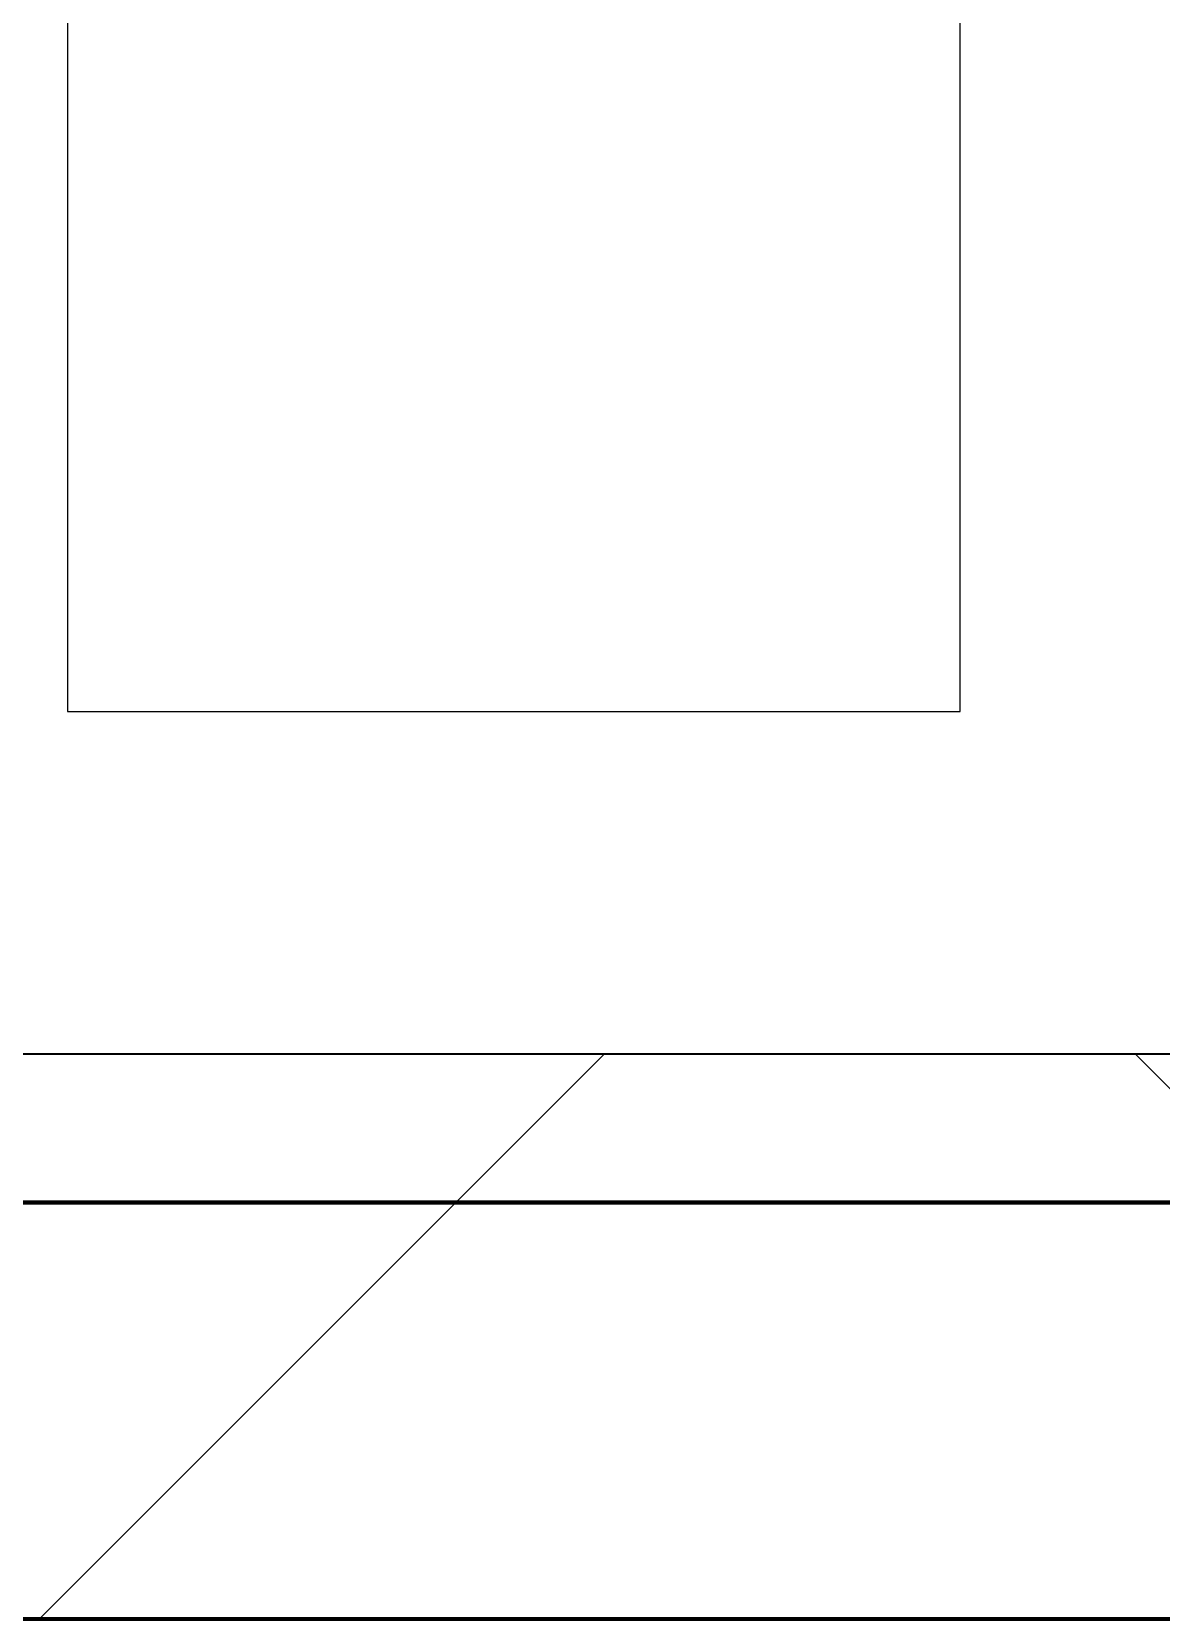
# Model space of a CAD drawing. Header units: millimetres. Extents: x -726012 to -647389, y -20772 to 18805.
# Drawn here: x -711136 to -710756, y -3461 to -2928 of the extents above; entities that cross this region are included whole.
import ezdxf
from ezdxf.xclip import XClip

# ---------------------------------------------------------------- set-up
doc = ezdxf.new("R2010")
doc.units = ezdxf.units.MM
doc.header["$XCLIPFRAME"] = 0
doc.layers.add('000 - WIPEOUT', color=250, linetype='Continuous')
doc.layers.add('A11_ALU.SOLID SHEET', color=2, linetype='Continuous')
for name, color, linetype, lineweight in [('A-GLAZ-CURT', 2, 'Continuous', 9), ('A-WALL', 5, 'Continuous', 35), ('A-WALL-FNSH', 2, 'Continuous', 35), ('A-WALL-PATT', 1, 'Continuous', 35)]:
    doc.layers.add(name, color=color, linetype=linetype, lineweight=lineweight)

# ---------------------------------------------------------------- blocks, each defined once
blk = doc.blocks.new('PPLS-PP19_Custom Tile Pattern - Custom Tile Pattern-V143-4233-01 ENLARGED MULTI-PURPOSE LEVEL - REFLECTED CEILING PLAN - SHEET 4')
at = {"layer": 'A-GLAZ-CURT'}
for p, q in [((-300, 0), (300, 0)), ((300, 0), (-300, 0)), ((195.99, 0), (213.31, 0)), ((213.31, 0), (195.99, 0)), ((230.06, 0), (300, 0)), ((-300, -50), (300, -50)), ((300, -50), (-300, -50))]:
    blk.add_line(p, q, dxfattribs=at)
for points, knots in [([(-26.75, 0), (-27.82, 0), (-36.18, 0), (-53.55, 0), (-78.2, 0), (-110.94, 0), (-130.52, 0), (-147.74, 0), (-149.07, 0)], [-8718.362214, -8718.362214, -8718.362214, -8718.362214, -8532.293389, -8073.216054, -7508.296369, -7004.680444, -6449.282163, -6277.220794, -6277.220794, -6277.220794, -6277.220794]), ([(-126.5, 0), (-122.44, 0), (-108.71, 0), (-86.68, 0), (-63.44, 0), (-54.4, 0), (-48.53, 0), (-30.79, 0), (-18.03, 0), (8.61, 0), (15.02, 0), (22.91, 0), (31, 0), (39.04, 0), (48.29, 0), (52.83, 0), (53.95, 0)], [-5231.017328, -5231.017328, -5231.017328, -5231.017328, -4994.692869, -4542.524482, -4008.285538, -3689.699207, -3546.54457, -3315.260113, -2864.387349, -2439.246196, -2084.094819, -1956.422387, -1818.904206, -1645.594513, -1443.202566, -1370.028348, -1370.028348, -1370.028348, -1370.028348]), ([(-36.33, 0), (-36.43, 0), (-37.27, 0), (-45.02, 0), (-46.13, 0), (-60.59, 0), (-81.23, 0), (-99.51, 0), (-114.02, 0), (-117.28, 0), (-118.78, 0)], [-1855.773136, -1855.773136, -1855.773136, -1855.773136, -1810.870157, -1672.078046, -1405.135169, -1060.00838, -740.068933, -229.489605, -116.330425, 0, 0, 0, 0]), ([(-36.62, 0), (-36.62, 0), (-40.35, 0), (-44.32, 0), (-58.97, 0), (-85.2, 0), (-107.61, 0), (-116.56, 0), (-117.56, 0)], [-4069.478503, -4069.478503, -4069.478503, -4069.478503, -3858.647035, -3538.256648, -2842.901703, -2193.204658, -1433.981041, -985.49888, -985.49888, -985.49888, -985.49888]), ([(-115.82, 0), (-114.96, 0), (-110.41, 0), (-96.78, 0), (-71.33, 0), (-43.74, 0), (-21.28, 0), (-13.68, 0)], [-5724.064692, -5724.064692, -5724.064692, -5724.064692, -5430.283136, -5103.229623, -4799.173296, -4065.652676, -3653.658314, -3653.658314, -3653.658314, -3653.658314]), ([(-13.58, 0), (-18.22, 0), (-27.1, 0), (-40, 0), (-56.24, 0), (-75.59, 0), (-94, 0), (-112.01, 0), (-114.94, 0), (-115.63, 0)], [-2411.920204, -2411.920204, -2411.920204, -2411.920204, -2125.455881, -1792.521578, -1466.981642, -1208.454564, -789.402658, -501.969187, -243.577221, -243.577221, -243.577221, -243.577221]), ([(-83.28, 0), (-83.28, 0), (-82.91, 0), (-76.14, 0), (-62.97, 0), (-48.14, 0), (-36.49, 0), (-33.57, 0), (-29.94, 0), (-28.57, 0)], [-1393.4169, -1393.4169, -1393.4169, -1393.4169, -1353.722004, -1274.333717, -1073.56893, -651.549973, -296.515819, -83.513472, 0, 0, 0, 0]), ([(-29.03, 0), (-33.97, 0), (-43.74, 0), (-56.37, 0), (-71.66, 0), (-77.12, 0), (-81.06, 0), (-81.89, 0)], [-2680.714891, -2680.714891, -2680.714891, -2680.714891, -2413.671296, -2161.752162, -2006.592567, -1646.621388, -1510.337805, -1510.337805, -1510.337805, -1510.337805]), ([(-66.39, 0), (-66.39, 0), (-63.63, 0), (-53.63, 0), (-34.42, 0), (-29.82, 0), (-29.19, 0)], [-2493.31794, -2493.31794, -2493.31794, -2493.31794, -2315.303971, -1809.437387, -963.711516, -666.19313, -666.19313, -666.19313, -666.19313]), ([(31.18, 0), (25.97, 0), (11.99, 0), (-16.92, 0), (-47.42, 0), (-65.77, 0), (-66.37, 0), (-66.38, 0)], [-4496.803627, -4496.803627, -4496.803627, -4496.803627, -4222.080604, -3745.412743, -2981.410125, -2542.574734, -2498.224237, -2498.224237, -2498.224237, -2498.224237]), ([(-63.63, 0), (-61.49, 0), (-57.39, 0), (-54.49, 0), (-45.2, 0), (-40.79, 0), (-40.46, 0), (-40.44, 0)], [-2969.237017, -2969.237017, -2969.237017, -2969.237017, -2851.217951, -2734.127174, -2474.780881, -2410.990208, -2350.645972, -2350.645972, -2350.645972, -2350.645972]), ([(-58.83, 0), (-58.37, 0), (-57.29, 0), (-54.23, 0), (-46.33, 0), (-42.62, 0), (-41.76, 0)], [-4859.52896, -4859.52896, -4859.52896, -4859.52896, -4680.891996, -4469.85053, -4321.566175, -4270.495146, -4270.495146, -4270.495146, -4270.495146]), ([(-51.83, 0), (-51.83, 0), (-51.78, 0), (-47.4, 0), (-46.01, 0), (-40.22, 0), (-36.78, 0)], [-632.814994, -632.814994, -632.814994, -632.814994, -627.965721, -508.377888, -260.442412, 0, 0, 0, 0]), ([(-14.25, 0), (-16.68, 0), (-23.65, 0), (-32.81, 0), (-44.85, 0), (-51.43, 0), (-51.79, 0)], [-1418.803938, -1418.803938, -1418.803938, -1418.803938, -1290.787923, -1039.307308, -819.71621, -644.910881, -644.910881, -644.910881, -644.910881]), ([(-41.76, 0), (-39.9, 0), (-37.72, 0), (-36.92, 0), (-36.77, 0)], [-4270.495146, -4270.495146, -4270.495146, -4270.495146, -4161.040818, -4106.245333, -4106.245333, -4106.245333, -4106.245333]), ([(-36.78, 0), (-32.43, 0), (-24.69, 0), (-16.42, 0), (-13.55, 0)], [-6191.144455, -6191.144455, -6191.144455, -6191.144455, -5862.463379, -5692.677686, -5692.677686, -5692.677686, -5692.677686]), ([(-36.29, 0), (-36.29, 0), (-34.66, 0), (-28.88, 0), (-26.95, 0), (-26.54, 0)], [-9150.272121, -9150.272121, -9150.272121, -9150.272121, -9057.163041, -8919.836787, -8834.607043, -8834.607043, -8834.607043, -8834.607043]), ([(30.82, 0), (29.27, 0), (20.14, 0), (3.54, 0), (-16.58, 0), (-34.76, 0), (-36.04, 0)], [-10462.034656, -10462.034656, -10462.034656, -10462.034656, -10363.088938, -9884.23066, -9424.652049, -9182.880979, -9182.880979, -9182.880979, -9182.880979]), ([(-33.34, 0), (-33.34, 0), (-32.93, 0), (-31.16, 0), (-30.52, 0)], [-2415.024266, -2415.024266, -2415.024266, -2415.024266, -2357.633367, -2323.618664, -2323.618664, -2323.618664, -2323.618664]), ([(-13.54, 0), (-15.17, 0), (-22.3, 0), (-30.57, 0), (-31.82, 0), (-32, 0)], [-3081.443947, -3081.443947, -3081.443947, -3081.443947, -2994.501669, -2698.150104, -2614.070998, -2614.070998, -2614.070998, -2614.070998]), ([(-30.76, 0), (-30.73, 0), (-29.99, 0), (-23.47, 0), (-15.75, 0), (-15.19, 0)], [-54176.191683, -54176.191683, -54176.191683, -54176.191683, -54157.274271, -53749.15266, -53717.791567, -53717.791567, -53717.791567, -53717.791567]), ([(-30.52, 0), (-27.11, 0), (-17.83, 0), (5.99, 0), (22.06, 0), (37.44, 0), (45.51, 0), (51.77, 0), (54.09, 0)], [-2323.618664, -2323.618664, -2323.618664, -2323.618664, -2142.497158, -1716.209403, -1206.526904, -1089.329421, -901.315459, -774.539555, -774.539555, -774.539555, -774.539555]), ([(-14.24, 0), (-15.46, 0), (-18.71, 0), (-25.97, 0), (-29.52, 0), (-30.21, 0)], [-55092.991915, -55092.991915, -55092.991915, -55092.991915, -54789.006179, -54461.685999, -54290.791712, -54290.791712, -54290.791712, -54290.791712]), ([(-13.53, 0), (-14.65, 0), (-19.68, 0), (-24.92, 0), (-29.03, 0)], [-2967.811941, -2967.811941, -2967.811941, -2967.811941, -2903.012179, -2680.714891, -2680.714891, -2680.714891, -2680.714891]), ([(-28.98, 0), (-28.66, 0), (-27.39, 0), (-24.45, 0), (-22.56, 0)], [-166.548282, -166.548282, -166.548282, -166.548282, -102.06493, 0, 0, 0, 0]), ([(-28.57, 0), (-26.93, 0), (-21.01, 0), (-16.57, 0), (-13.55, 0)], [-5361.429781, -5361.429781, -5361.429781, -5361.429781, -5261.36855, -5084.017886, -5084.017886, -5084.017886, -5084.017886]), ([(-22.56, 0), (-20.27, 0), (-17.03, 0), (-11.36, 0), (-7.66, 0), (-6.6, 0), (-6.44, 0)], [-56468.192263, -56468.192263, -56468.192263, -56468.192263, -56344.022017, -56303.229861, -56166.290093, -56124.392176, -56124.392176, -56124.392176, -56124.392176]), ([(76.63, 0), (74.8, 0), (67.65, 0), (53.52, 0), (37, 0), (24.07, 0), (12.82, 0), (-0.19, 0), (-10, 0), (-13.55, 0)], [-3095.572228, -3095.572228, -3095.572228, -3095.572228, -2950.589685, -2634.532728, -2313.748533, -2106.613311, -1925.670641, -1617.263037, -1431.155077, -1431.155077, -1431.155077, -1431.155077]), ([(-13.53, 0), (-12.4, 0), (-5.73, 0), (4.23, 0), (9.64, 0), (10.14, 0), (10.18, 0)], [-3650.959443, -3650.959443, -3650.959443, -3650.959443, -3589.737505, -3285.047089, -3066.359526, -3044.715262, -3044.715262, -3044.715262, -3044.715262]), ([(8.33, 0), (8.19, 0), (7.18, 0), (1.09, 0), (-7.68, 0), (-12.97, 0)], [-3574.286521, -3574.286521, -3574.286521, -3574.286521, -3526.962355, -3285.499107, -2978.572101, -2978.572101, -2978.572101, -2978.572101]), ([(-12.76, 0), (-8.93, 0), (9.67, 0), (33.41, 0), (50.45, 0), (54.79, 0)], [-454.035567, -454.035567, -454.035567, -454.035567, -429.606584, -390.253598, -376.888295, -376.888295, -376.888295, -376.888295]), ([(-12.66, 0), (-6.97, 0), (12.49, 0), (43.36, 0), (70.92, 0), (82.12, 0), (83.66, 0)], [-5675.215751, -5675.215751, -5675.215751, -5675.215751, -5340.621928, -4573.028122, -4094.177415, -3869.465285, -3869.465285, -3869.465285, -3869.465285]), ([(54.79, 0), (54.58, 0), (50.12, 0), (39.61, 0), (24.74, 0), (4.72, 0), (-8.18, 0), (-12.6, 0)], [-4338.110189, -4338.110189, -4338.110189, -4338.110189, -4326.416877, -4098.545751, -3766.694881, -3333.063701, -3098.158219, -3098.158219, -3098.158219, -3098.158219]), ([(-12.5, 0), (-12.27, 0), (-7.43, 0), (2.08, 0), (13.15, 0), (21.24, 0), (24.62, 0), (24.72, 0), (24.72, 0)], [-5063.572571, -5063.572571, -5063.572571, -5063.572571, -5050.479954, -4785.90057, -4596.498881, -4445.288762, -4384.376941, -4376.041937, -4376.041937, -4376.041937, -4376.041937]), ([(9.32, 0), (9.08, 0), (7.65, 0), (2.57, 0), (-6.16, 0), (-11.04, 0), (-12.41, 0)], [-2922.926651, -2922.926651, -2922.926651, -2922.926651, -2882.788014, -2720.818881, -2518.50168, -2435.772209, -2435.772209, -2435.772209, -2435.772209]), ([(-6.54, 0), (-6.73, 0), (-7.2, 0), (-7.6, 0), (-7.79, 0)], [-56009.792147, -56009.792147, -56009.792147, -56009.792147, -55949.290093, -55895.192118, -55895.192118, -55895.192118, -55895.192118]), ([(-2.63, 0), (-2.47, 0), (-1.22, 0), (4.92, 0), (15.97, 0), (22.54, 0), (24.49, 0)], [-226.825321, -226.825321, -226.825321, -226.825321, -220.269177, -206.416616, -198.214427, -187.717507, -187.717507, -187.717507, -187.717507]), ([(103.09, 0), (101.08, 0), (86.31, 0), (63.34, 0), (35.84, 0), (12, 0), (3.08, 0), (-1.67, 0), (-2.25, 0)], [-375.435014, -375.435014, -375.435014, -375.435014, -369.147452, -330.153101, -307.516438, -285.83788, -246.234814, -234.646884, -234.646884, -234.646884, -234.646884]), ([(24.69, 0), (24.54, 0), (20.99, 0), (15.48, 0), (10.8, 0), (9.63, 0)], [-4368.572414, -4368.572414, -4368.572414, -4368.572414, -4306.476363, -4080.000647, -3772.857994, -3772.857994, -3772.857994, -3772.857994]), ([(18.16, 0), (19.15, 0), (24.25, 0), (25.66, 0), (26.12, 0)], [-5700.113719, -5700.113719, -5700.113719, -5700.113719, -5554.232259, -5302.431367, -5302.431367, -5302.431367, -5302.431367]), ([(54.77, 0), (54.13, 0), (49.83, 0), (43.81, 0), (29.53, 0), (20.67, 0), (18.85, 0), (18.16, 0)], [-6587.618063, -6587.618063, -6587.618063, -6587.618063, -6548.303034, -6314.283804, -6135.05769, -5972.647715, -5832.674503, -5832.674503, -5832.674503, -5832.674503]), ([(27.44, 0), (27.9, 0), (29.54, 0), (38.07, 0), (53.39, 0), (71.67, 0), (84.83, 0), (86.01, 0), (92.51, 0), (94.33, 0)], [-5037.309798, -5037.309798, -5037.309798, -5037.309798, -4887.603822, -4705.298446, -4353.683244, -3960.84581, -3759.045785, -3336.541051, -2783.776468, -2783.776468, -2783.776468, -2783.776468]), ([(27.89, 0), (29.09, 0), (33.4, 0), (44.19, 0), (51.79, 0), (53.94, 0)], [-147.777612, -147.777612, -147.777612, -147.777612, -135.792042, -118.513713, -111.831706, -111.831706, -111.831706, -111.831706]), ([(53.18, 0), (53.06, 0), (52.22, 0), (44.99, 0), (36.46, 0), (30.82, 0)], [-622.740158, -622.740158, -622.740158, -622.740158, -566.066452, -360.610861, 0, 0, 0, 0]), ([(136.44, 0), (121.66, 0), (86.93, 0), (51.16, 0), (31.18, 0)], [-106.750556, -106.750556, -106.750556, -106.750556, -59.610984, 0, 0, 0, 0]), ([(168.37, 0), (167.68, 0), (162.47, 0), (147.02, 0), (109.77, 0), (76.86, 0), (57.82, 0), (46.51, 0), (41.18, 0), (36.02, 0), (35.54, 0), (35.54, 0)], [-543.375029, -543.375029, -543.375029, -543.375029, -530.793311, -458.593899, -401.860199, -357.622665, -341.267687, -334.000314, -326.15566, -319.318397, -317.489778, -317.489778, -317.489778, -317.489778]), ([(36.29, 0), (37.77, 0), (48.82, 0), (64.79, 0), (95.42, 0), (114.71, 0), (122.3, 0)], [-314.598523, -314.598523, -314.598523, -314.598523, -305.899624, -287.17622, -249.500363, -196.520326, -196.520326, -196.520326, -196.520326]), ([(54.79, 0), (59, 0), (74.65, 0), (100.57, 0), (116.36, 0), (128.63, 0), (128.95, 0)], [-110.947444, -110.947444, -110.947444, -110.947444, -97.899267, -63.759246, -39.050993, -35.895543, -35.895543, -35.895543, -35.895543]), ([(54.84, 0), (54.98, 0), (59.73, 0), (64.47, 0), (72.74, 0), (75.22, 0), (76.03, 0), (76.21, 0)], [-760.855283, -760.855283, -760.855283, -760.855283, -753.071572, -495.328968, -421.953223, -334.951786, -290.452333, -290.452333, -290.452333, -290.452333]), ([(61.47, 0), (61.47, 0), (61.21, 0), (56.86, 0), (55.04, 0), (54.9, 0)], [-1113.311073, -1113.311073, -1113.311073, -1113.311073, -1096.402191, -891.204116, -871.836221, -871.836221, -871.836221, -871.836221]), ([(54.91, 0), (56.66, 0), (59.51, 0), (61.34, 0), (61.45, 0)], [-1348.424981, -1348.424981, -1348.424981, -1348.424981, -1228.752106, -1120.932285, -1120.932285, -1120.932285, -1120.932285]), ([(114.39, 0), (114.2, 0), (112.08, 0), (105.42, 0), (92.38, 0), (85.59, 0), (74.4, 0), (63.43, 0), (57.79, 0), (55.6, 0)], [-8148.58938, -8148.58938, -8148.58938, -8148.58938, -8105.191388, -7723.759874, -7531.75727, -7135.649961, -6924.452779, -6738.82075, -6604.646129, -6604.646129, -6604.646129, -6604.646129]), ([(55.8, 0), (65.42, 0), (93.33, 0), (120.63, 0), (138.28, 0), (138.53, 0)], [-375.858057, -375.858057, -375.858057, -375.858057, -346.313304, -291.370682, -290.5735, -290.5735, -290.5735, -290.5735]), ([(76.22, 0), (75.58, 0), (73.64, 0), (71.05, 0), (70.61, 0)], [-193.634889, -193.634889, -193.634889, -193.634889, -31.537676, 0, 0, 0, 0]), ([(94.4, 0), (94.4, 0), (94.64, 0), (99.11, 0), (108.97, 0), (120.79, 0), (139.94, 0), (163.31, 0), (185.23, 0), (193.62, 0), (194.69, 0), (194.79, 0)], [-2348.345796, -2348.345796, -2348.345796, -2348.345796, -2310.419338, -2233.599744, -2052.234781, -1843.028543, -1530.39897, -1095.004608, -529.74427, -295.064701, -265.121568, -265.121568, -265.121568, -265.121568]), ([(122.18, 0), (122, 0), (120.6, 0), (114.96, 0), (108.04, 0), (103.09, 0)], [-23.963937, -23.963937, -23.963937, -23.963937, -22.807238, -15.488593, 0, 0, 0, 0]), ([(123.04, 0), (122.28, 0), (118.08, 0), (114.23, 0), (111.98, 0), (105.66, 0), (105.23, 0), (105.23, 0)], [-9500.49258, -9500.49258, -9500.49258, -9500.49258, -9453.21225, -9220.200448, -9012.77275, -8966.157302, -8929.495943, -8929.495943, -8929.495943, -8929.495943]), ([(105.26, 0), (105.52, 0), (111.01, 0), (112.65, 0), (113.59, 0)], [-8920.561005, -8920.561005, -8920.561005, -8920.561005, -8814.835624, -8577.462505, -8577.462505, -8577.462505, -8577.462505]), ([(157.9, 0), (156.77, 0), (151.67, 0), (143.29, 0), (134.04, 0), (127.58, 0), (124.82, 0), (124.05, 0)], [-10292.955006, -10292.955006, -10292.955006, -10292.955006, -10098.273015, -9847.788484, -9677.714971, -9567.007022, -9520.983381, -9520.983381, -9520.983381, -9520.983381]), ([(129.02, 0), (129.02, 0), (126.3, 0), (124.73, 0), (124.11, 0)], [-35.386604, -35.386604, -35.386604, -35.386604, -31.430235, -27.957927, -27.957927, -27.957927, -27.957927]), ([(128.58, 0), (128.8, 0), (130.16, 0), (139.26, 0), (152.67, 0), (161.24, 0), (162.19, 0), (162.75, 0)], [-633.326174, -633.326174, -633.326174, -633.326174, -627.736123, -618.981161, -602.094757, -592.980799, -581.414464, -581.414464, -581.414464, -581.414464]), ([(137.1, 0), (136, 0), (133.64, 0), (129.87, 0), (129.11, 0)], [-670.405967, -670.405967, -670.405967, -670.405967, -651.020627, -640.742133, -640.742133, -640.742133, -640.742133]), ([(193.8, 0), (193.33, 0), (190.11, 0), (183.13, 0), (171, 0), (161.95, 0), (161.28, 0), (158.35, 0), (157.85, 0), (157.77, 0)], [-11665.349007, -11665.349007, -11665.349007, -11665.349007, -11565.880756, -11105.624034, -10839.086983, -10768.332124, -10666.779182, -10580.760289, -10550.278881, -10550.278881, -10550.278881, -10550.278881]), ([(300, 0), (286.53, 0), (254.22, 0), (207.11, 0), (177.41, 0), (159.34, 0), (158.33, 0), (158.3, 0)], [-285.253232, -285.253232, -285.253232, -285.253232, -244.693688, -187.987675, -143.776725, -129.632772, -123.352749, -123.352749, -123.352749, -123.352749]), ([(159.07, 0), (159.13, 0), (160.84, 0), (165.21, 0), (174.15, 0), (185.98, 0), (208.82, 0), (219.42, 0), (230.06, 0)], [-115.643202, -115.643202, -115.643202, -115.643202, -114.681583, -87.660824, -65.295536, -41.623857, -24.459831, 0, 0, 0, 0]), ([(162.75, 0), (165.4, 0), (170.91, 0), (172.61, 0), (172.61, 0)], [-111.264224, -111.264224, -111.264224, -111.264224, -56.742688, -19.085662, -19.085662, -19.085662, -19.085662]), ([(247.1, 0), (246.76, 0), (245.04, 0), (238.34, 0), (226.56, 0), (221.1, 0), (200.27, 0), (182.99, 0), (174.27, 0), (169.67, 0), (168.99, 0)], [-9649.085549, -9649.085549, -9649.085549, -9649.085549, -9581.591397, -9406.094246, -9221.510254, -9016.44624, -8717.832359, -8253.978395, -8152.463617, -8069.855175, -8069.855175, -8069.855175, -8069.855175]), ([(215.22, 0), (214.62, 0), (210.55, 0), (203.98, 0), (187.54, 0), (175.3, 0), (169.49, 0)], [-203.825446, -203.825446, -203.825446, -203.825446, -198.527383, -184.406837, -162.427601, -142.916156, -142.916156, -142.916156, -142.916156]), ([(171.51, 0), (176.48, 0), (193.23, 0), (201.73, 0), (208.81, 0), (213.9, 0), (237.66, 0), (253.48, 0), (259.51, 0)], [-7971.819559, -7971.819559, -7971.819559, -7971.819559, -7784.112253, -7606.717214, -7289.299508, -7042.621073, -6582.165592, -6255.469152, -6255.469152, -6255.469152, -6255.469152]), ([(172.07, 0), (177.66, 0), (187.87, 0), (201.08, 0), (207.47, 0), (213.96, 0), (215.11, 0)], [-255.364076, -255.364076, -255.364076, -255.364076, -237.955587, -223.92608, -215.862851, -208.75215, -208.75215, -208.75215, -208.75215]), ([(300, 0), (288.22, 0), (262, 0), (230.43, 0), (219.94, 0), (219.02, 0)], [-12528.858583, -12528.858583, -12528.858583, -12528.858583, -11905.454923, -11162.864862, -10856.732305, -10856.732305, -10856.732305, -10856.732305]), ([(219.9, 0), (220.86, 0), (227.84, 0), (242.06, 0), (246.54, 0), (246.96, 0)], [-10670.940496, -10670.940496, -10670.940496, -10670.940496, -10511.382485, -9925.173265, -9834.877357, -9834.877357, -9834.877357, -9834.877357]), ([(259.8, 0), (263.15, 0), (271.63, 0), (281.71, 0), (291.71, 0), (296.52, 0), (297.86, 0), (298.09, 0)], [-6250.241151, -6250.241151, -6250.241151, -6250.241151, -6068.460911, -5766.029927, -5566.724884, -5280.360606, -5199.253518, -5199.253518, -5199.253518, -5199.253518]), ([(284.76, 0), (284.76, 0), (285.09, 0), (287.47, 0), (293.59, 0), (297.76, 0), (300, 0)], [-4110.630118, -4110.630118, -4110.630118, -4110.630118, -4053.389046, -3959.664717, -3862.421465, -3746.95702, -3746.95702, -3746.95702, -3746.95702]), ([(297.38, 0), (295.84, 0), (291.62, 0), (285.38, 0), (284.87, 0)], [-4803.172655, -4803.172655, -4803.172655, -4803.172655, -4358.271401, -4143.037883, -4143.037883, -4143.037883, -4143.037883])]:
    blk.add_open_spline(points, degree=3, knots=knots, dxfattribs=at)
for points in [[(-39.84, 0), (-39.08, 0), (-38.11, 0), (-37.36, 0)], [(-15.19, 0), (-14.87, 0), (-14.37, 0), (-13.74, 0)], [(24.49, 0), (25.23, 0), (25.72, 0), (26.04, 0)], [(54.7, 0), (53.94, 0), (53.68, 0), (53.56, 0)], [(70.61, 0), (66.58, 0), (61.23, 0), (55.83, 0)], [(80.35, 0), (79.57, 0), (78.27, 0), (76.63, 0)], [(84.06, 0), (83.48, 0), (82.41, 0), (81.72, 0)], [(123.17, 0), (128.99, 0), (132.44, 0), (134.6, 0)], [(168.74, 0), (168.74, 0), (169.81, 0), (171.51, 0)], [(195.11, 0), (194.91, 0), (194.44, 0), (193.8, 0)]]:
    blk.add_open_spline(points, degree=3, dxfattribs=at)
blk = doc.blocks.new('PPLS-PP19_Custom Tile Pattern - Custom Tile Pattern-V144-4233-01 ENLARGED MULTI-PURPOSE LEVEL - REFLECTED CEILING PLAN - SHEET 4')
at = {"layer": 'A-GLAZ-CURT'}
for p, q in [((-300, 0), (300, 0)), ((300, 0), (-300, 0)), ((-293.07, 0), (-275.75, 0)), ((-275.75, 0), (-293.07, 0)), ((-300, -50), (300, -50)), ((300, -50), (-300, -50))]:
    blk.add_line(p, q, dxfattribs=at)
at = {"layer": 'A-GLAZ-CURT', "flags": 128}
for points in [[(-300, 0), (-291.56, 0), (-283.3, 0), (-275.2, 0), (-267.26, 0)], [(-203.53, 0), (-209.04, 0), (-215.73, 0), (-222.63, 0), (-229.72, 0), (-236.97, 0), (-244.39, 0), (-251.96, 0), (-259.67, 0), (-267.51, 0), (-275.48, 0), (-283.55, 0), (-291.73, 0), (-300, 0)]]:
    blk.add_lwpolyline(points, dxfattribs=at)
at = {"layer": 'A-GLAZ-CURT'}
for points, knots in [([(-300, 0), (-284.65, 0), (-236.57, 0), (-174.61, 0), (-129.95, 0), (-110.8, 0), (-99.5, 0), (-91.46, 0)], [-5323.127839, -5323.127839, -5323.127839, -5323.127839, -4502.809032, -2700.551212, -1002.059161, -460.363443, 0, 0, 0, 0]), ([(-203.55, 0), (-207.04, 0), (-231.26, 0), (-262.56, 0), (-294.48, 0), (-300, 0)], [-15372.364875, -15372.364875, -15372.364875, -15372.364875, -15131.813646, -13729.592194, -13439.944408, -13439.944408, -13439.944408, -13439.944408])]:
    blk.add_open_spline(points, degree=3, knots=knots, dxfattribs=at)
blk = doc.blocks.new('*U885')
at = {"layer": 'A-GLAZ-CURT'}
for name, p in [('PPLS-PP19_Custom Tile Pattern - Custom Tile Pattern-V143-4233-01 ENLARGED MULTI-PURPOSE LEVEL - REFLECTED CEILING PLAN - SHEET 4', (-34800, 4270.45)), ('PPLS-PP19_Custom Tile Pattern - Custom Tile Pattern-V144-4233-01 ENLARGED MULTI-PURPOSE LEVEL - REFLECTED CEILING PLAN - SHEET 4', (-34200, 4270.45))]:
    blk.add_blockref(name, p, dxfattribs=at)
blk = doc.blocks.new('*U1258')
at = {"color": 3}
blk.add_wipeout([(-900, 3750), (900, 3750), (900, 3450), (-900, 3450)], dxfattribs=at).dxf.layer = '000 - WIPEOUT'
at = {"layer": 'A11_ALU.SOLID SHEET', "color": 0, "linetype": 'ByBlock'}
blk.add_lwpolyline([(-900, 3450), (900, 3450), (900, 3750), (-900, 3750)], close=True, dxfattribs=at)
blk = doc.blocks.new('*U1287')
blk.add_lwpolyline([(21173.36, -580), (28210, -580), (28210, -6849.96), (45954.15, -6849.96), (45954.15, 600), (82995.06, 600), (83086.47, 650), (90052, 650), (90392, 990), (103159.16, 990), (103159.16, 4990), (21173.36, 4990), (21173.36, 3485.45), (21203.36, 3485.45), (21203.36, 925.54), (21173.36, 925.54), (21173.36, -580)])
at = {"layer": 'A11_ALU.SOLID SHEET', "color": 0, "linetype": 'ByBlock', "rotation": 90}
blk.add_blockref('*U1258', (37308.5, -5835), dxfattribs=at)

msp = doc.modelspace()

# ---------------------------------------------------------------- hatches: boundary and pattern name
at = {"layer": 'A-WALL-PATT', "lineweight": 9}
h = msp.add_hatch(dxfattribs=at)
h.set_pattern_fill('FP_3', color=256, style=0, pattern_type=2)
h.set_pattern_definition([(45, (0, 0), (-212.13203, 212.13203), []), (135, (0, 0), (-212.13203, -212.13203), [])])
h.paths.add_polyline_path([(-698728.22, -3320.94), (-698728.22, -3270.94), (-701451.04, -3270.94), (-701339.13, -3320.94), (-699206.29, -3320.94)])
h.paths.add_polyline_path([(-703169.5, -3320.94), (-701449.44, -3320.94), (-701561.35, -3270.94), (-705051.04, -3270.94), (-704939.13, -3320.94), (-703306.16, -3320.94)])
h.paths.add_polyline_path([(-706586.05, -3320.94), (-705049.44, -3320.94), (-705161.35, -3270.94), (-716522.37, -3270.94), (-716522.37, -3320.94), (-706722.72, -3320.94)])
h = msp.add_hatch(dxfattribs=at)
h.set_pattern_fill('FP_4', color=256, style=0, pattern_type=2)
h.set_pattern_definition([(45, (0, 0), (-212.13203, 212.13203), [])])
h.paths.add_polyline_path([(-698678.22, -3460.94), (-698678.22, -3320.94), (-701339.13, -3320.94), (-701288.73, -3343.46), (-701284.96, -3341.28), (-701279.79, -3341.28), (-701273.71, -3345.94), (-701272.71, -3350.62), (-701207.37, -3379.81), (-701225.73, -3420.89), (-701449.44, -3320.94), (-704939.13, -3320.94), (-704888.73, -3343.46), (-704884.96, -3341.28), (-704879.79, -3341.28), (-704873.71, -3345.94), (-704872.71, -3350.62), (-704807.37, -3379.81), (-704825.73, -3420.89), (-705049.44, -3320.94), (-716522.37, -3320.94), (-716522.37, -3460.94), (-699206.29, -3460.94)])

# ---------------------------------------------------------------- linework, layer by layer
at = {"layer": 'A-WALL', "color": 7, "lineweight": 70}
for p, q in [((-716472.37, -3320.94), (-705982.37, -3320.94)), ((-705982.37, -3320.94), (-716472.37, -3320.94)), ((-705982.37, -3460.94), (-716522.37, -3460.94))]:
    msp.add_line(p, q, dxfattribs=at)
at = {"layer": 'A-WALL-FNSH', "color": 250}
msp.add_line((-716522.37, -3270.94), (-705982.37, -3270.94), dxfattribs=at)

# ---------------------------------------------------------------- block references
msp.add_blockref('*U885', (-676282.37, -7541.39))

# ---------------------------------------------------------------- next in the draw order: block references
at = {"layer": 'A11_ALU.SOLID SHEET'}
ref = msp.add_blockref('*U1287', (-744682.37, 3579.02), dxfattribs=at)
XClip(ref).set_block_clipping_path([(22516.8245944298, -23612.0000696909), (92487.8891097467, 7199.9972603897)])

doc.saveas('drawing.dxf')
